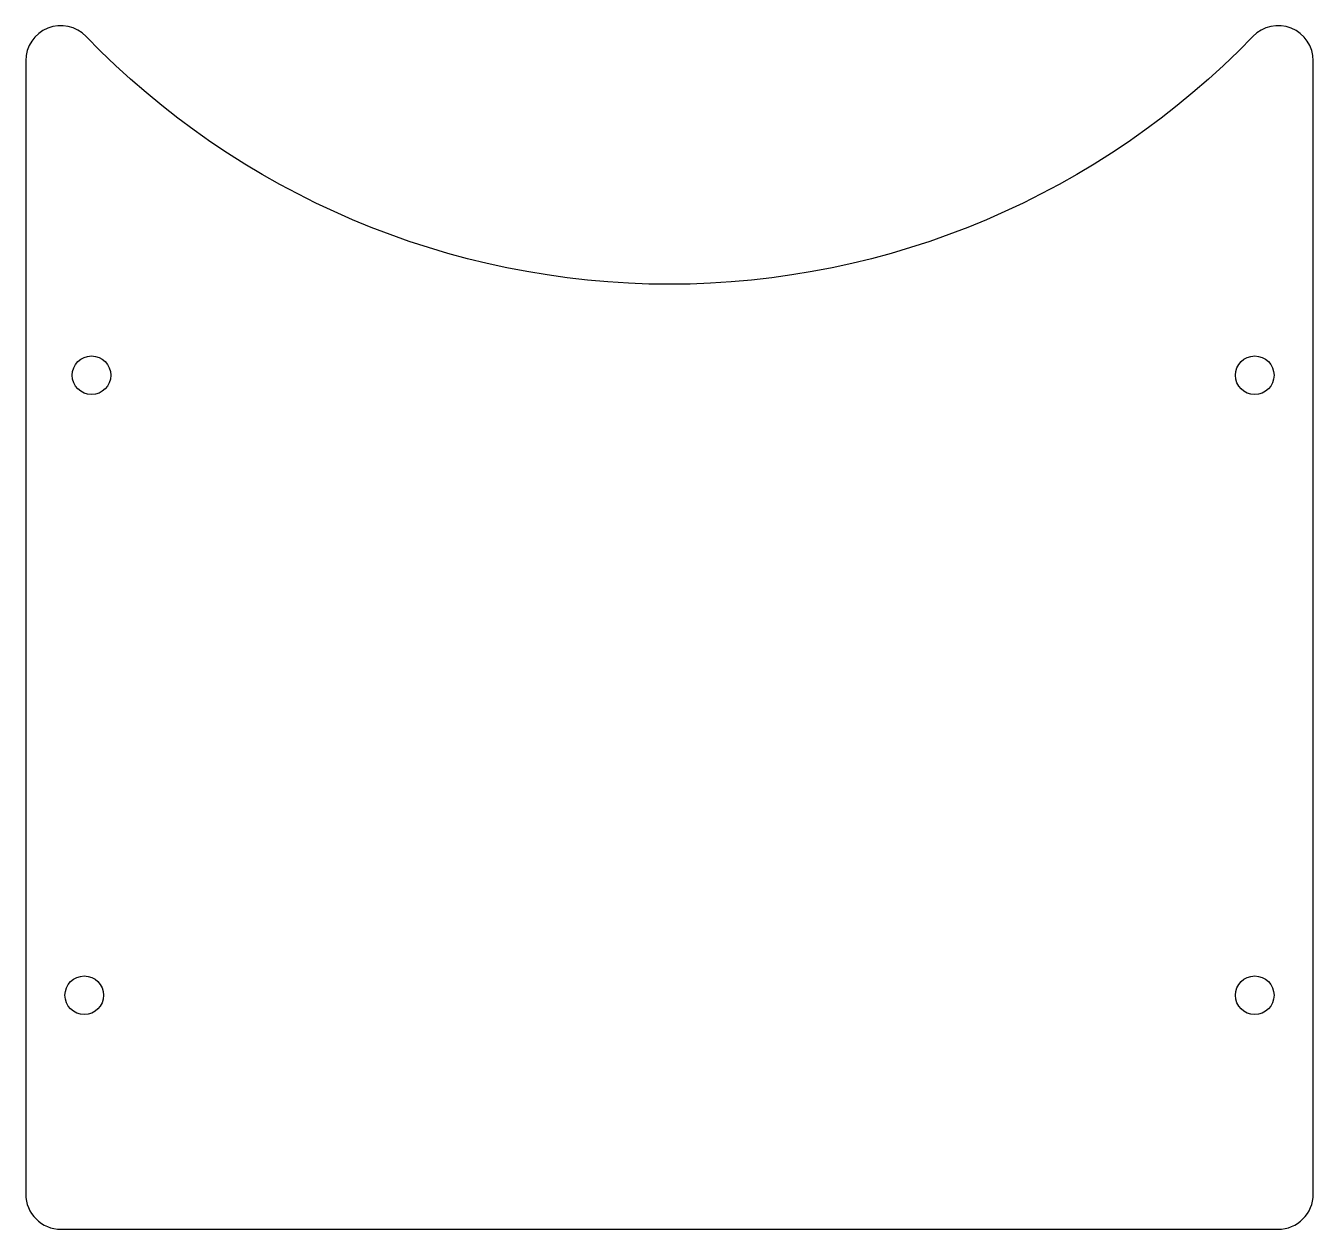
# Model space of a CAD drawing. Header units: millimetres. Extents: x -255 to -145, y -300 to -197.
import ezdxf

# ---------------------------------------------------------------- set-up
doc = ezdxf.new("R2010")
doc.units = ezdxf.units.MM
doc.layers.get('0').update_dxf_attribs({"linetype": 'CONTINUOUS'})

msp = doc.modelspace()

# ---------------------------------------------------------------- linework, layer by layer
msp.add_lwpolyline([(-148, -300, 0.414214), (-145, -297), (-145, -200.12, 0.674848), (-150.16, -198.04, -0.425025), (-249.84, -198.04, 0.674848), (-255, -200.12), (-255, -297, 0.414214), (-252, -300)], format="xyb", close=True)
for centre in [(-249.38, -227), (-150, -227), (-250, -280), (-150, -280)]:
    msp.add_circle(centre, 1.65)

doc.saveas('drawing.dxf')
